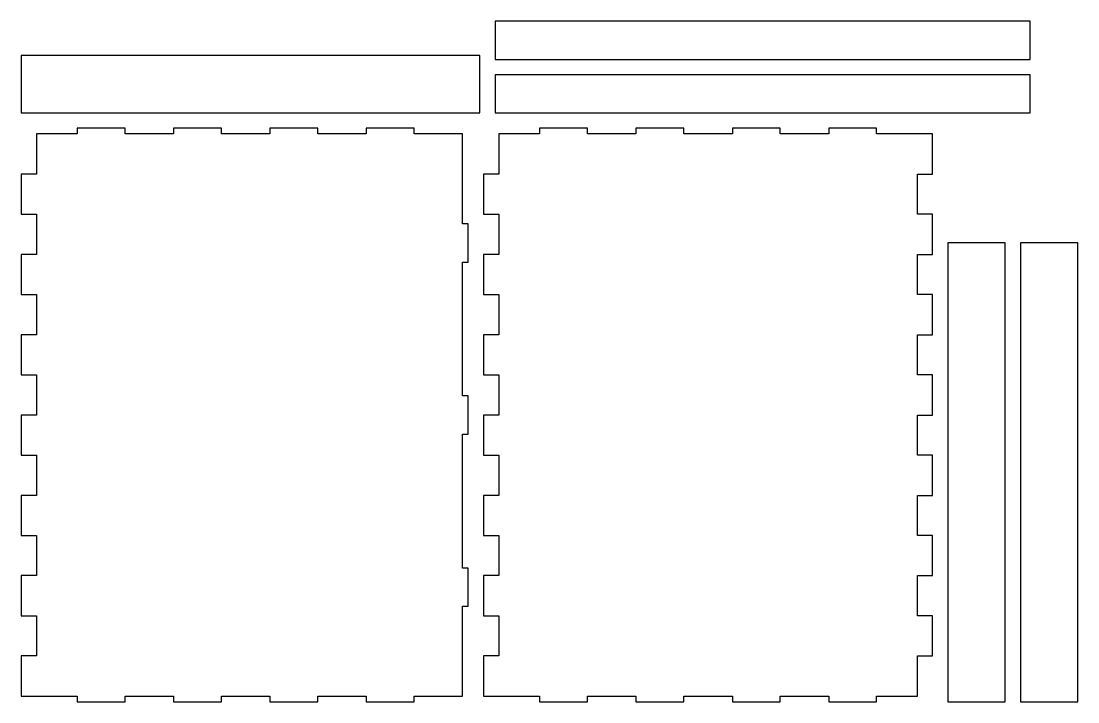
# Model space of a CAD drawing. Header units: millimetres. Extents: x 20 to 573, y 20 to 376.
import ezdxf

# ---------------------------------------------------------------- set-up
doc = ezdxf.new("R2010")
doc.units = ezdxf.units.MM
doc.layers.add('CORTE', color=7, linetype='CONTINUOUS')

msp = doc.modelspace()

# ---------------------------------------------------------------- linework, layer by layer
at = {"layer": 'CORTE'}
for points in [[(548, 356), (548, 376), (268, 376), (268, 356)], [(260, 328), (260, 358), (20, 358), (20, 328)], [(548, 328), (548, 348), (268, 348), (268, 328)], [(251, 23), (251, 70), (254, 70), (254, 90), (251, 90), (251, 160), (254, 160), (254, 180), (251, 180), (251, 250), (254, 250), (254, 270), (251, 270), (251, 317), (225.702778, 317), (225.702778, 320), (200.630556, 320), (200.630556, 317), (175.258333, 317), (175.258333, 320), (150.186111, 320), (150.186111, 317), (124.813889, 317), (124.813889, 320), (99.741667, 320), (99.741667, 317), (74.369444, 317), (74.369444, 320), (49.297222, 320), (49.297222, 317), (28, 317), (28, 296), (20, 296), (20, 275), (28, 275), (28, 254), (20, 254), (20, 233), (28, 233), (28, 212), (20, 212), (20, 191), (28, 191), (28, 170), (20, 170), (20, 149), (28, 149), (28, 128), (20, 128), (20, 107), (28, 107), (28, 86), (20, 86), (20, 65), (28, 65), (28, 44), (20, 44), (20, 23), (49.297222, 23), (49.297222, 20), (74.369444, 20), (74.369444, 23), (99.741667, 23), (99.741667, 20), (124.813889, 20), (124.813889, 23), (150.186111, 23), (150.186111, 20), (175.258333, 20), (175.258333, 23), (200.630556, 23), (200.630556, 20), (225.702778, 20), (225.702778, 23)], [(489, 23), (489, 44), (497, 44), (497, 65), (489, 65), (489, 86), (497, 86), (497, 107), (489, 107), (489, 128), (497, 128), (497, 149), (489, 149), (489, 170), (497, 170), (497, 191), (489, 191), (489, 212), (497, 212), (497, 233), (489, 233), (489, 254), (497, 254), (497, 275), (489, 275), (489, 296), (497, 296), (497, 317), (467.702778, 317), (467.702778, 320), (442.630556, 320), (442.630556, 317), (417.258333, 317), (417.258333, 320), (392.186111, 320), (392.186111, 317), (366.813889, 317), (366.813889, 320), (341.741667, 320), (341.741667, 317), (316.369444, 317), (316.369444, 320), (291.297222, 320), (291.297222, 317), (270, 317), (270, 296), (262, 296), (262, 275), (270, 275), (270, 254), (262, 254), (262, 233), (270, 233), (270, 212), (262, 212), (262, 191), (270, 191), (270, 170), (262, 170), (262, 149), (270, 149), (270, 128), (262, 128), (262, 107), (270, 107), (270, 86), (262, 86), (262, 65), (270, 65), (270, 44), (262, 44), (262, 23), (291.297222, 23), (291.297222, 20), (316.369444, 20), (316.369444, 23), (341.741667, 23), (341.741667, 20), (366.813889, 20), (366.813889, 23), (392.186111, 23), (392.186111, 20), (417.258333, 20), (417.258333, 23), (442.630556, 23), (442.630556, 20), (467.702778, 20), (467.702778, 23)], [(535, 260), (505, 260), (505, 20), (535, 20)], [(573, 260), (543, 260), (543, 20), (573, 20)]]:
    msp.add_lwpolyline(points, close=True, dxfattribs=at)

doc.saveas('drawing.dxf')
